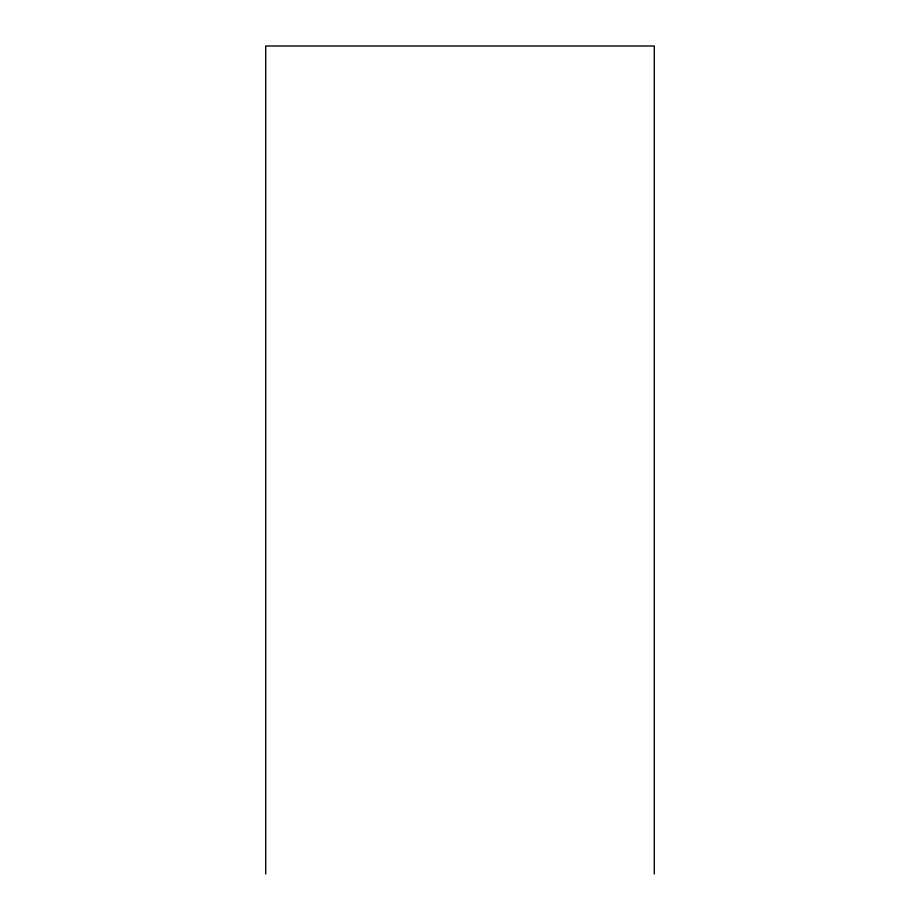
<?xml version="1.0" encoding="UTF-8"?>
<svg xmlns="http://www.w3.org/2000/svg" width="920" height="920" viewBox="0 0 920 920"><rect width="100%" height="100%" fill="white"/><g stroke="black" fill="none" stroke-linecap="round" stroke-linejoin="round"><path stroke-width="1.38" d="M654.304 874L654.304 46L265.696 46L265.696 874"/></g></svg>
